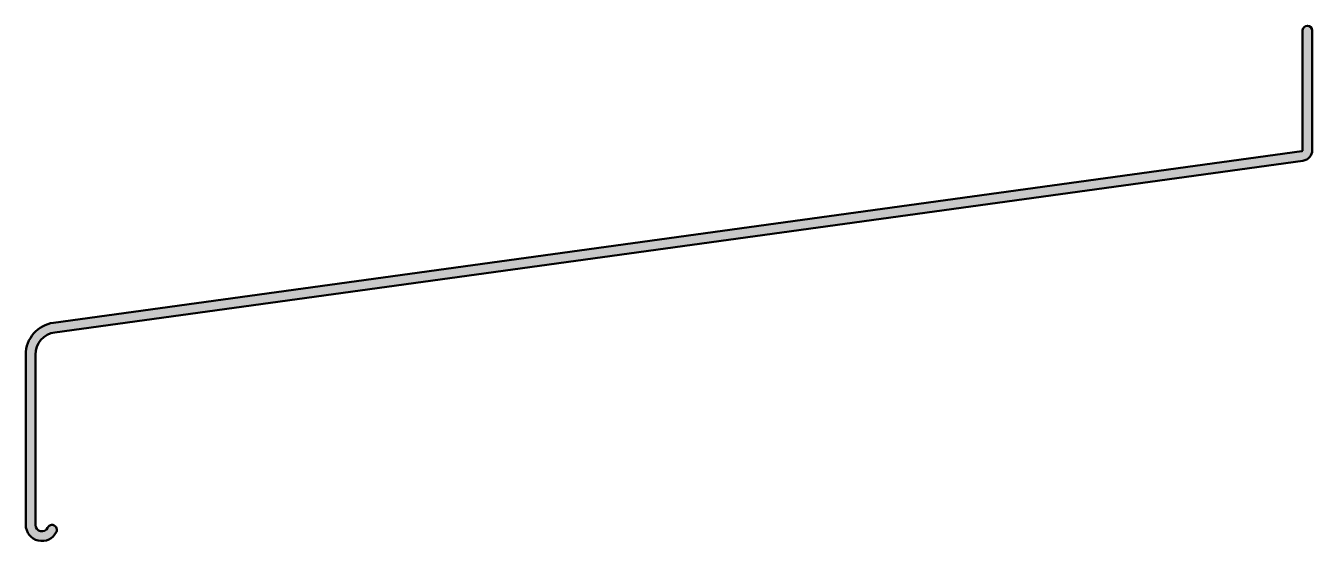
# Model space of a CAD drawing. Extents: x -240 to 0, y -96 to 0.
import ezdxf

# ---------------------------------------------------------------- set-up
doc = ezdxf.new("R2010")
doc.units = 0
doc.layers.add('0S-Alu contour', color=7, linetype='Continuous', lineweight=50)
doc.layers.add('0S-Alu hatch', color=252, linetype='Continuous', lineweight=25)

# ---------------------------------------------------------------- blocks, each defined once
blk = doc.blocks.new('180170__3C355CE0_C228_4D47_AFF7_E9E80CDE2FEC_')
at = {"layer": '0S-Alu hatch'}
h = blk.add_hatch(color=256, dxfattribs=at)
edge = h.paths.add_edge_path()
edge.add_arc((-233.9402458512127, -61.35475306900763), 4.199999999999988, 97.8290404047303, 180)
edge.add_line((-238.1402458512126, -61.35475306900763), (-238.1402458512126, -93.0910915926463))
edge.add_arc((-236.9402471328316, -93.09363768013701), 1.200001419448108, 179.8784333296796, 334.5418292919147)
edge.add_ellipse((-235.0361758259988, -94.00012736352897), major_axis=(-0.908839752285802, 0), ratio=1, start_angle=154.0986137419922, end_angle=334.5418292919166, ccw=False)
edge.add_ellipse((-236.9281595224264, -93.08137287167028), major_axis=(-3.012102009794004, 0), ratio=1, start_angle=0.18488001472877613, end_angle=154.0986137419899, ccw=False)
edge.add_line((-239.9402458512126, -93.09109220007979), (-239.9402458512127, -61.34737268232981))
edge.add_ellipse((-233.9402458512127, -61.34737268232978), major_axis=(-6.000000000000028, 0), ratio=1, start_angle=277.82725759432566, end_angle=360, ccw=False)
edge.add_line((-234.7573671927241, -55.40327369987274), (-1.963028271960638, -23.40158209335414))
edge.add_arc((-1.990245851212652, -23.20344273991909), 0.2000000000000035, 277.8215323542177, 360)
edge.add_line((-1.790245851212648, -23.20344273991909), (-1.790245851212649, -0.9137225509260672))
edge.add_ellipse((-0.8902458512126491, -0.9137225509260687), major_axis=(-0.9000000000000004, 0), ratio=1, start_angle=180, end_angle=360, ccw=False)
edge.add_line((0.0097541487873507, -0.9137225509260685), (0.0097541487873514, -23.20344296639118))
edge.add_ellipse((-1.990245851212607, -23.20344296639117), major_axis=(-1.999999999999958, 0), ratio=1, start_angle=97.79439294956347, end_angle=180, ccw=False)
edge.add_line((-1.719008619766045, -25.18496520050237), (-234.5123602592343, -57.19390158113475))
at = {"layer": '0S-Alu contour', "color": 7}
for points in [[(-1.790245851212648, -23.20344273991909), (-1.790245851212649, -0.9137225509260682)], [(0.0097541487873507, -0.9137225509260685), (0.0097541487873514, -23.20344296639118)], [(-234.7573671927241, -55.40327369987274), (-1.963028271960638, -23.40158209335414)], [(-1.719008619766045, -25.18496520050237), (-234.5123602592343, -57.19390158113475)], [(-239.9402458512126, -93.09109220007979), (-239.9402458512127, -61.34737268232981)], [(-238.1402458512126, -61.35475306900763), (-238.1402458512126, -93.0910915926463)]]:
    blk.add_lwpolyline(points, dxfattribs=at)
at = {"layer": '0S-Alu contour', "color": 7, "extrusion": (0, 0, -1)}
for centre, radius, start, end in [((0.8902458512126491, -0.9137225509260687), 0.9000000000000004, 0, 180), ((1.990245851212607, -23.20344296639117), 1.999999999999958, 180, 262.2056070504365), ((233.9402458512127, -61.34737268232978), 6.000000000000028, 0, 82.17274240567436), ((236.9281595224264, -93.08137287167028), 3.012102009794004, 205.9013862580102, 359.8151199852712), ((235.0361758259988, -94.00012736352897), 0.908839752285802, 25.4581707080834, 205.9013862580078)]:
    blk.add_arc(centre, radius, start, end, dxfattribs=at)
at = {"layer": '0S-Alu contour', "color": 7}
for centre, radius, start, end in [((-1.990245851212652, -23.20344273991909), 0.2000000000000035, 277.8215323542177, 0), ((-233.9402458512127, -61.35475306900763), 4.199999999999988, 97.8290404047303, 180), ((-236.9402471328316, -93.09363768013701), 1.200001419448108, 179.8784333296796, 334.5418292919147)]:
    blk.add_arc(centre, radius, start, end, dxfattribs=at)
blk = doc.blocks.new('180170__A83DB052_9707_4A3E_B55F_6E51767D3832_')
at = {"layer": '0S-Alu contour', "color": 7}
blk.add_blockref('180170__3C355CE0_C228_4D47_AFF7_E9E80CDE2FEC_', (0, 0), dxfattribs=at)

msp = doc.modelspace()

# ---------------------------------------------------------------- block references
at = {"layer": '0S-Alu contour', "color": 7}
msp.add_blockref('180170__A83DB052_9707_4A3E_B55F_6E51767D3832_', (0, 0), dxfattribs=at)

doc.saveas('drawing.dxf')
